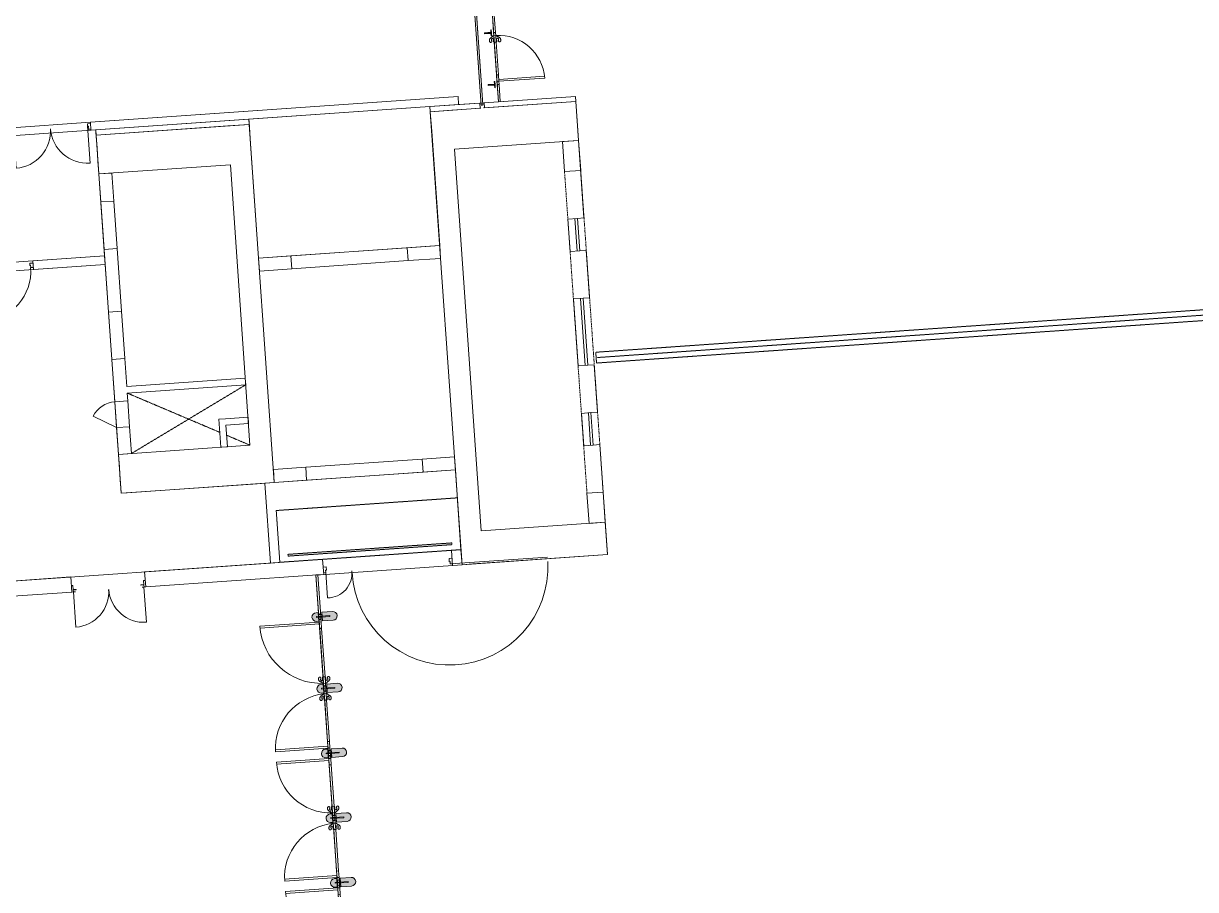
# Model space of a CAD drawing. Header units: millimetres. Extents: x 306 to 836129804, y -168137 to 818603917.
# Drawn here: x 833823427 to 833850543, y 817976548 to 817996572 of the extents above; entities that cross this region are included whole.
import ezdxf

# ---------------------------------------------------------------- set-up
doc = ezdxf.new("R2010")
doc.units = ezdxf.units.MM
doc.header["$LTSCALE"] = 3
for name, pattern in [('Dash', [6, 3, -3]), ('Long Dash', [13.5, 9, -4.5]), ('Overhead', [1.8, 1.2, -0.6])]:
    doc.linetypes.add(name, pattern=pattern)
for name, color, linetype, lineweight in [('A-200-M_WALL_EXT', 251, 'Continuous', 13), ('A-200-M_WALL_INT', 251, 'Continuous', 13), ('A-214-M_CURT_WALL', 251, 'Continuous', 13), ('A-215-M_CURT_PANEL', 251, 'Continuous', 13), ('A-325-M_DOOR', 251, 'Continuous', 13), ('A-325-M_DOOR__FRAME', 251, 'Continuous', 13), ('A-325-MH_DOOR', 251, 'Long Dash', 13), ('A-335-M_OPENING', 251, 'Continuous', 13), ('A-770-ME_FFE_SA', 251, 'Continuous', 13), ('A-770-MH_FFE_SA', 251, 'Overhead', 13), ('A-810-M_ROOMS', 251, 'Continuous', 13), ('Z-060-M_DETAIL', 253, 'Continuous', 5), ('Z-060-M_LINE_MEDIUM', 253, 'Continuous', 9)]:
    doc.layers.add(name, color=color, linetype=linetype, lineweight=lineweight)
doc.layers.add('UAJ-00XREF', color=7, linetype='Continuous')
doc.layers.get('A-770-ME_FFE_SA').off()

# ---------------------------------------------------------------- blocks, each defined once
blk = doc.blocks.new('System Panel - ARC_Glazed-33436305-0300')
at = {"layer": 'A-215-M_CURT_PANEL', "lineweight": 9}
for p, q in [((-200, 44), (200, 44)), ((-200, 0), (-200, 44)), ((200, 0), (200, 44)), ((200, 0), (-200, 0))]:
    blk.add_line(p, q, dxfattribs=at)
blk = doc.blocks.new('ARC_DOOR_TIMBER_T20-GP-I - 1575x2100mm-38979563-0300')
at = {"layer": 'A-325-M_DOOR', "lineweight": 9}
for p, q in [((-862, 62), (-932, 62)), ((-882, -68), (-882, 9)), ((-882, 9), (-862, 9)), ((-862, 9), (-862, 62)), ((931, 62), (861, 62)), ((861, 62), (861, 9)), ((861, 9), (881, 9)), ((881, 9), (881, -68)), ((-932, -68), (-882, -68)), ((881, -68), (931, -68))]:
    blk.add_line(p, q, dxfattribs=at)
at = {"layer": 'A-325-M_DOOR'}
for p, q in [((-859, 9), (-859, -848)), ((858, -848), (858, 9))]:
    blk.add_line(p, q, dxfattribs=at)
for centre, start, end in [((-859, 9), 270, 360), ((858, 9), 180, 270)]:
    blk.add_arc(centre, 857, start, end, dxfattribs=at)
blk = doc.blocks.new('DCW_06a - L_GF _EXIBITION SINGLE DOOR-32887011-0300')
at = {"layer": 'A-325-M_DOOR'}
for p, q in [((485, 1105), (485, 45)), ((530, 1106), (530, 45)), ((-530, 45), (-381, 45)), ((-381, 0), (-530, 0)), ((380, 45), (-380, 45)), ((-380, 45), (-380, 0)), ((-380, 0), (380, 0)), ((380, 0), (380, 45)), ((485, 45), (530, 45))]:
    blk.add_line(p, q, dxfattribs=at)
at = {"layer": 'A-325-M_DOOR', "lineweight": 9}
for p, q in [((-600, 45), (-530, 45)), ((-530, 0), (-600, 0)), ((-530, 0), (-530, 45)), ((-530, 45), (-530, 0)), ((380, 45), (530, 45)), ((530, 0), (380, 0)), ((530, 45), (530, 0)), ((530, 45), (600, 45)), ((530, 0), (530, 45)), ((600, 0), (530, 0))]:
    blk.add_line(p, q, dxfattribs=at)
at = {"layer": 'A-325-M_DOOR', "flags": 128}
for points in [[(-392, 146), (-399, 151), (-407, 153), (-415, 154), (-423, 154), (-432, 154), (-440, 152), (-448, 150), (-455, 147), (-462, 143), (-469, 138), (-475, 132), (-480, 126), (-485, 119), (-489, 112), (-493, 105), (-497, 98), (-502, 91), (-507, 85), (-513, 79), (-520, 74), (-526, 69), (-530, 61), (-530, 53), (-530, 45)], [(-530, 0), (-530, -8), (-530, -16), (-526, -24), (-520, -29), (-513, -34), (-507, -40), (-502, -46), (-497, -53), (-493, -60), (-489, -67), (-485, -74), (-480, -81), (-475, -87), (-469, -93), (-462, -98), (-455, -102), (-448, -105), (-440, -107), (-432, -109), (-423, -109), (-415, -109), (-407, -108), (-399, -106), (-392, -102)], [(-442, 59), (-445, 59), (-448, 60), (-451, 61), (-454, 63), (-456, 64), (-459, 67), (-461, 69), (-462, 72), (-464, 75), (-465, 77), (-465, 80), (-465, 83), (-465, 86), (-465, 89), (-464, 92), (-462, 95), (-461, 97), (-458, 100), (-456, 102), (-453, 104), (-451, 105), (-448, 106), (-445, 107), (-442, 107)], [(-442, 107), (-434, 106), (-427, 104), (-419, 101)], [(-381, 45), (-381, 48), (-381, 51), (-383, 53), (-385, 55), (-387, 57), (-390, 58), (-393, 58), (-396, 58), (-399, 59), (-402, 59), (-405, 59), (-408, 59), (-410, 59), (-413, 59), (-416, 59), (-419, 59), (-422, 59), (-425, 59), (-428, 59), (-431, 59), (-434, 59), (-437, 59), (-439, 59), (-442, 59)], [(-442, -14), (-439, -14), (-437, -14), (-434, -14), (-431, -14), (-428, -14), (-425, -14), (-422, -14), (-419, -14), (-416, -14), (-413, -14), (-410, -14), (-408, -14), (-405, -14), (-402, -14), (-399, -14), (-396, -13), (-393, -13), (-390, -13), (-387, -12), (-385, -10), (-383, -8), (-381, -6), (-381, -3), (-381, 0)], [(-419, 101), (-416, 100), (-413, 99), (-410, 98), (-406, 98), (-403, 98), (-399, 99), (-396, 100), (-393, 102), (-390, 104), (-388, 106), (-386, 109), (-384, 111), (-383, 114), (-382, 117), (-381, 120), (-381, 124), (-381, 127), (-381, 130), (-382, 134), (-383, 137), (-385, 140), (-387, 142), (-390, 145), (-392, 146)], [(-442, -62), (-445, -62), (-448, -61), (-451, -60), (-453, -59), (-456, -57), (-458, -55), (-461, -52), (-462, -50), (-464, -47), (-465, -44), (-465, -41), (-465, -38), (-465, -35), (-465, -33), (-464, -30), (-462, -27), (-461, -24), (-459, -22), (-456, -19), (-454, -18), (-451, -16), (-448, -15), (-445, -15), (-442, -14)], [(-419, -56), (-427, -59), (-434, -62), (-442, -62)], [(-392, -102), (-390, -100), (-387, -97), (-385, -95), (-383, -92), (-382, -89), (-381, -85), (-381, -82), (-381, -79), (-381, -75), (-382, -72), (-383, -69), (-384, -66), (-386, -64), (-388, -61), (-390, -59), (-393, -57), (-396, -55), (-399, -54), (-403, -54), (-406, -53), (-410, -53), (-413, -54), (-416, -55), (-419, -56)]]:
    blk.add_lwpolyline(points, dxfattribs=at)
at = {"layer": 'A-325-M_DOOR'}
blk.add_arc((530, 45), 1061, 90, 180, dxfattribs=at)
blk = doc.blocks.new('Circular Mullion - B1_STEEL-33436306-0300')
at = {"layer": 'A-214-M_CURT_WALL', "lineweight": 9}
blk.add_hatch(color=256, dxfattribs=at).paths.add_polyline_path([(70, 50), (-70, 50), (-70, 62), (-12.5, 62), (-12.5, 210), (12.5, 210), (12.5, 62), (70, 62)], flags=0)
for p, q in [((-12.5, 62), (-70, 62)), ((-70, 50), (-70, 62)), ((-70, 50), (0, 50)), ((12.5, 210), (-12.5, 210)), ((-12.5, 210), (-12.5, 62)), ((0, 50), (70, 50)), ((12.5, 62), (12.5, 210)), ((70, 62), (12.5, 62)), ((70, 50), (70, 62))]:
    blk.add_line(p, q, dxfattribs=at)
blk = doc.blocks.new('ARC_FS_FIRE SHUTTER LATERAL SINGLE  - ARC_FS_FIRE SHUTTER LATERAL SINGLE -37666102-0300')
at = {"layer": 'A-770-MH_FFE_SA'}
for p, q in [((-4125, 275), (-4165, 275)), ((-3170, 20), (-3870, 20)), ((-3170, 20), (-3170, -20)), ((50, 20), (-3170, 20)), ((50, 20), (50, -20)), ((-3170, -20), (-3870, -20)), ((-3170, -20), (50, -20))]:
    blk.add_line(p, q, dxfattribs=at)
for radius in [295, 255]:
    blk.add_arc((-3870, 275), radius, 180, 270, dxfattribs=at)
blk = doc.blocks.new('ARC_SC_SMOKE CURTAIN VERTICA_SIDE BY SIDE - ARC_SC_SMOKE CURTAIN VERTICA_SIDE BY SIDE-34515303-0300')
at = {"layer": 'A-770-MH_FFE_SA'}
for p, q in [((5126, 0), (26381, 0)), ((5236, 125), (26401, 125)), ((26401, 125), (26401, -125)), ((26401, -125), (5015, -125))]:
    blk.add_line(p, q, dxfattribs=at)
blk = doc.blocks.new('ARC_DOOR_METAL_M20-FH-O - 1500x2500mm-38835510-0300')
at = {"layer": 'A-325-M_DOOR'}
for p, q in [((-817, -175), (-773, -175)), ((-817, -175), (-817, -990.5)), ((817, -175), (773, -175)), ((817, -175), (817, -990.5))]:
    blk.add_line(p, q, dxfattribs=at)
for centre, start, end in [((-817, -175), 270, 0), ((817, -175), 180, 270)]:
    blk.add_arc(centre, 815.5, start, end, dxfattribs=at)
at = {"layer": 'A-325-M_DOOR__FRAME'}
for p, q in [((-857, -23), (-820, -23)), ((-820, -175), (-857, -175)), ((-820, -23), (-820, -121)), ((-820, -121), (-750, -121)), ((-820, -128), (-820, -175)), ((-750, -128), (-820, -128)), ((-750, -121), (-750, -128)), ((750, -121), (820, -121)), ((750, -128), (750, -121)), ((820, -128), (750, -128)), ((820, -23), (857, -23)), ((820, -121), (820, -23)), ((820, -175), (820, -128)), ((857, -175), (820, -175))]:
    blk.add_line(p, q, dxfattribs=at)
blk = doc.blocks.new('ARC_DOOR_TIMBER_T11-PT-I - 1100x2100mm-38966309-0300')
at = {"layer": 'A-325-M_DOOR'}
blk.add_line((581, 50), (581, 1212), dxfattribs=at)
at = {"layer": 'A-325-M_DOOR', "lineweight": 9}
for p, q in [((-644, 50), (-584, 50)), ((-584, 50), (-584, -3)), ((584, 50), (644, 50)), ((584, -3), (584, 50)), ((-569, -50), (-644, -50)), ((-584, -3), (-569, -3)), ((-569, -3), (-569, -50)), ((569, -50), (569, -3)), ((569, -3), (584, -3)), ((644, -50), (569, -50))]:
    blk.add_line(p, q, dxfattribs=at)
at = {"layer": 'A-325-M_DOOR'}
blk.add_arc((581, 50), 1162, 90, 180, dxfattribs=at)
blk = doc.blocks.new('System Panel - ARC_Glazed-39743090-0300')
at = {"layer": 'A-215-M_CURT_PANEL', "lineweight": 9}
for p, q in [((-485.375, 44), (475.375, 44)), ((-485.375, 0), (-485.375, 44)), ((475.375, 0), (475.375, 44)), ((475.375, 0), (-485.375, 0))]:
    blk.add_line(p, q, dxfattribs=at)
blk = doc.blocks.new('DCW_01b - L_GF _EMERGENCY EXIT_SINGLE DOOR_CERAMIC MULLION-41220686-0300')
at = {"layer": 'A-325-M_DOOR'}
for p, q in [((666, 1377), (666, 0)), ((711, 1377), (711, 0)), ((561, 0), (-561, 0)), ((-561, 0), (-561, -45)), ((561, -45), (561, 0)), ((711, 0), (666, 0)), ((-711, 0), (-561, 0)), ((-561, -45), (-711, -45)), ((-561, -45), (561, -45))]:
    blk.add_line(p, q, dxfattribs=at)
at = {"layer": 'A-325-M_DOOR', "lineweight": 9}
for p, q in [((-711, 0), (-821, 0)), ((-711, -45), (-711, 0)), ((711, 0), (561, 0)), ((711, -45), (711, 0)), ((821, 0), (711, 0)), ((711, 0), (711, -45)), ((-821, -45), (-711, -45)), ((-711, 0), (-711, -45)), ((561, -45), (711, -45)), ((711, -45), (821, -45))]:
    blk.add_line(p, q, dxfattribs=at)
at = {"layer": 'A-325-M_DOOR', "flags": 128}
for points in [[(-572, 102), (-580, 106), (-588, 108), (-596, 109), (-604, 109), (-612, 109), (-620, 107), (-628, 105), (-636, 102), (-643, 98), (-649, 93), (-655, 87), (-661, 81), (-665, 74), (-669, 67), (-674, 60), (-678, 53), (-683, 46), (-688, 40), (-694, 34), (-700, 29), (-707, 24), (-710, 16), (-711, 8), (-711, 0)], [(-623, 14), (-626, 15), (-628, 15), (-631, 16), (-634, 18), (-637, 19), (-639, 22), (-641, 24), (-643, 27), (-644, 30), (-645, 33), (-646, 35), (-646, 38), (-646, 41), (-645, 44), (-644, 47), (-643, 50), (-641, 52), (-639, 55), (-637, 57), (-634, 59), (-631, 60), (-628, 61), (-625, 62), (-622, 62)], [(-561, 0), (-561, 3), (-562, 6), (-563, 8), (-565, 10), (-568, 12), (-571, 13), (-574, 13), (-576, 13), (-579, 14), (-582, 14), (-585, 14), (-588, 14), (-591, 14), (-594, 14), (-597, 14), (-600, 14), (-602, 14), (-605, 14), (-608, 14), (-611, 14), (-614, 14), (-617, 14), (-620, 14), (-623, 14)], [(-622, 62), (-615, 62), (-607, 59), (-599, 56)], [(-599, 56), (-596, 55), (-593, 54), (-590, 53), (-587, 53), (-583, 54), (-580, 54), (-577, 55), (-574, 57), (-571, 59), (-568, 61), (-566, 64), (-565, 66), (-563, 69), (-562, 72), (-561, 75), (-561, 79), (-561, 82), (-562, 85), (-563, 89), (-564, 92), (-566, 95), (-568, 97), (-570, 100), (-572, 102)], [(-711, -45), (-711, -53), (-710, -61), (-707, -69), (-700, -74), (-694, -79), (-688, -85), (-683, -91), (-678, -98), (-674, -105), (-669, -112), (-665, -119), (-661, -126), (-655, -132), (-649, -138), (-643, -143), (-636, -147), (-628, -150), (-620, -152), (-612, -154), (-604, -154), (-596, -154), (-588, -153), (-580, -151), (-572, -146)], [(-622, -107), (-625, -107), (-628, -106), (-631, -105), (-634, -104), (-637, -102), (-639, -100), (-641, -97), (-643, -95), (-644, -92), (-645, -89), (-646, -86), (-646, -83), (-646, -80), (-645, -77), (-644, -75), (-643, -72), (-641, -69), (-639, -67), (-637, -64), (-634, -63), (-631, -61), (-628, -60), (-626, -59), (-623, -59)], [(-623, -59), (-620, -59), (-617, -59), (-614, -59), (-611, -59), (-608, -59), (-605, -59), (-602, -59), (-600, -59), (-597, -59), (-594, -59), (-591, -59), (-588, -59), (-585, -59), (-582, -59), (-579, -59), (-576, -58), (-574, -58), (-571, -58), (-568, -57), (-565, -55), (-563, -53), (-562, -51), (-561, -48), (-561, -45)], [(-599, -101), (-607, -104), (-615, -106), (-622, -107)], [(-572, -146), (-570, -145), (-568, -142), (-566, -140), (-564, -137), (-563, -134), (-562, -130), (-561, -127), (-561, -124), (-561, -120), (-562, -117), (-563, -114), (-565, -111), (-566, -109), (-568, -106), (-571, -104), (-574, -102), (-577, -100), (-580, -99), (-583, -98), (-587, -98), (-590, -98), (-593, -99), (-596, -100), (-599, -101)]]:
    blk.add_lwpolyline(points, dxfattribs=at)
at = {"layer": 'A-325-M_DOOR'}
blk.add_arc((711, -45), 1422, 89.9824, 178.1888, dxfattribs=at)
blk = doc.blocks.new('DCW_01a - L_GF _LOBBY SINGLE DOOR_CERAMIC MULLION-40864556-0300')
at = {"layer": 'A-325-M_DOOR', "lineweight": 9}
for p, q in [((-740, 45), (-630, 45)), ((-630, 0), (-740, 0)), ((-630, 0), (-630, 45)), ((-630, 45), (-630, 0)), ((480, 45), (630, 45)), ((630, 0), (480, 0)), ((630, 45), (630, 0)), ((630, 45), (740, 45)), ((630, 0), (630, 45)), ((740, 0), (630, 0))]:
    blk.add_line(p, q, dxfattribs=at)
at = {"layer": 'A-325-M_DOOR'}
for p, q in [((-630, 45), (-480, 45)), ((-480, 0), (-630, 0)), ((480, 45), (-480, 45)), ((-480, 45), (-480, 0)), ((480, 45), (-480, 45)), ((-480, 45), (-480, 0)), ((-480, 0), (480, 0)), ((-480, 0), (480, 0)), ((480, 0), (480, 45)), ((480, 0), (480, 45)), ((630, 0), (585, 0)), ((585, -1215), (585, 0)), ((630, -1215), (630, 0))]:
    blk.add_line(p, q, dxfattribs=at)
at = {"layer": 'A-325-M_DOOR', "flags": 128}
for points in [[(-492, 146), (-499, 151), (-507, 153), (-515, 154), (-523, 154), (-531, 154), (-539, 152), (-547, 150), (-555, 147), (-562, 143), (-568, 138), (-574, 132), (-580, 126), (-584, 119), (-589, 112), (-593, 105), (-597, 98), (-602, 91), (-607, 85), (-613, 79), (-619, 74), (-626, 69), (-629, 61), (-630, 53), (-630, 45)], [(-630, 0), (-630, -8), (-629, -16), (-626, -24), (-619, -29), (-613, -34), (-607, -40), (-602, -46), (-597, -53), (-593, -60), (-589, -67), (-584, -74), (-580, -81), (-574, -87), (-568, -93), (-562, -98), (-555, -102), (-547, -105), (-539, -107), (-531, -109), (-523, -109), (-515, -109), (-507, -108), (-499, -106), (-492, -102)], [(-542, 59), (-545, 59), (-548, 60), (-550, 61), (-553, 63), (-556, 64), (-558, 67), (-560, 69), (-562, 72), (-563, 75), (-564, 77), (-565, 80), (-565, 83), (-565, 86), (-564, 89), (-563, 92), (-562, 95), (-560, 97), (-558, 100), (-556, 102), (-553, 104), (-550, 105), (-547, 106), (-544, 107), (-542, 107)], [(-542, 107), (-534, 106), (-526, 104), (-518, 101)], [(-480, 45), (-480, 48), (-481, 51), (-482, 53), (-484, 55), (-487, 57), (-490, 58), (-493, 58), (-495, 58), (-498, 59), (-501, 59), (-504, 59), (-507, 59), (-510, 59), (-513, 59), (-516, 59), (-519, 59), (-522, 59), (-524, 59), (-527, 59), (-530, 59), (-533, 59), (-536, 59), (-539, 59), (-542, 59)], [(-542, -14), (-539, -14), (-536, -14), (-533, -14), (-530, -14), (-527, -14), (-524, -14), (-522, -14), (-519, -14), (-516, -14), (-513, -14), (-510, -14), (-507, -14), (-504, -14), (-501, -14), (-498, -14), (-495, -13), (-493, -13), (-490, -13), (-487, -12), (-484, -10), (-482, -8), (-481, -6), (-480, -3), (-480, 0)], [(-518, 101), (-516, 100), (-512, 99), (-509, 98), (-506, 98), (-502, 98), (-499, 99), (-496, 100), (-493, 102), (-490, 104), (-487, 106), (-485, 109), (-484, 111), (-482, 114), (-481, 117), (-480, 120), (-480, 124), (-480, 127), (-481, 130), (-482, 134), (-483, 137), (-485, 140), (-487, 142), (-489, 145), (-492, 146)], [(-542, -62), (-544, -62), (-547, -61), (-550, -60), (-553, -59), (-556, -57), (-558, -55), (-560, -52), (-562, -50), (-563, -47), (-564, -44), (-565, -41), (-565, -38), (-565, -35), (-564, -33), (-563, -30), (-562, -27), (-560, -24), (-558, -22), (-556, -19), (-553, -18), (-550, -16), (-548, -15), (-545, -15), (-542, -14)], [(-518, -56), (-526, -59), (-534, -62), (-542, -62)], [(-492, -102), (-489, -100), (-487, -97), (-485, -95), (-483, -92), (-482, -89), (-481, -85), (-480, -82), (-480, -79), (-480, -75), (-481, -72), (-482, -69), (-484, -66), (-485, -64), (-487, -61), (-490, -59), (-493, -57), (-496, -55), (-499, -54), (-502, -54), (-506, -53), (-509, -53), (-512, -54), (-516, -55), (-518, -56)]]:
    blk.add_lwpolyline(points, dxfattribs=at)
at = {"layer": 'A-325-M_DOOR'}
blk.add_arc((630, 45), 1260, 182.0438, 270.0198, dxfattribs=at)
blk = doc.blocks.new('DCW_01a - L_GF _LOBBY SINGLE DOOR_CERAMIC MULLION-40864555-0300')
at = {"layer": 'A-325-M_DOOR'}
for p, q in [((585, 1215), (585, 0)), ((630, 1215), (630, 0)), ((-480, -45), (-480, 0)), ((-480, 0), (480, 0)), ((480, 0), (-480, 0)), ((-480, 0), (-480, -45)), ((480, 0), (480, -45)), ((480, -45), (480, 0)), ((630, 0), (585, 0)), ((-630, 0), (-480, 0)), ((-480, -45), (-630, -45)), ((480, -45), (-480, -45)), ((-480, -45), (480, -45))]:
    blk.add_line(p, q, dxfattribs=at)
at = {"layer": 'A-325-M_DOOR', "lineweight": 9}
for p, q in [((-630, 0), (-740, 0)), ((-630, -45), (-630, 0)), ((630, 0), (480, 0)), ((630, -45), (630, 0)), ((740, 0), (630, 0)), ((630, 0), (630, -45)), ((-740, -45), (-630, -45)), ((-630, 0), (-630, -45)), ((480, -45), (630, -45)), ((630, -45), (740, -45))]:
    blk.add_line(p, q, dxfattribs=at)
at = {"layer": 'A-325-M_DOOR', "flags": 128}
for points in [[(-492, 102), (-499, 106), (-507, 108), (-515, 109), (-523, 109), (-531, 109), (-539, 107), (-547, 105), (-555, 102), (-562, 98), (-568, 93), (-574, 87), (-580, 81), (-584, 74), (-589, 67), (-593, 60), (-597, 53), (-602, 46), (-607, 40), (-613, 34), (-619, 29), (-626, 24), (-629, 16), (-630, 8), (-630, 0)], [(-542, 14), (-545, 15), (-548, 15), (-550, 16), (-553, 18), (-556, 19), (-558, 22), (-560, 24), (-562, 27), (-563, 30), (-564, 33), (-565, 35), (-565, 38), (-565, 41), (-564, 44), (-563, 47), (-562, 50), (-560, 52), (-558, 55), (-556, 57), (-553, 59), (-550, 60), (-547, 61), (-544, 62), (-542, 62)], [(-542, 62), (-534, 62), (-526, 59), (-518, 56)], [(-480, 0), (-480, 3), (-481, 6), (-482, 8), (-484, 10), (-487, 12), (-490, 13), (-493, 13), (-495, 13), (-498, 14), (-501, 14), (-504, 14), (-507, 14), (-510, 14), (-513, 14), (-516, 14), (-519, 14), (-522, 14), (-524, 14), (-527, 14), (-530, 14), (-533, 14), (-536, 14), (-539, 14), (-542, 14)], [(-518, 56), (-516, 55), (-512, 54), (-509, 53), (-506, 53), (-502, 54), (-499, 54), (-496, 55), (-493, 57), (-490, 59), (-487, 61), (-485, 64), (-484, 66), (-482, 69), (-481, 72), (-480, 75), (-480, 79), (-480, 82), (-481, 85), (-482, 89), (-483, 92), (-485, 95), (-487, 97), (-489, 100), (-492, 102)], [(-630, -45), (-630, -53), (-629, -61), (-626, -69), (-619, -74), (-613, -79), (-607, -85), (-602, -91), (-597, -98), (-593, -105), (-589, -112), (-584, -119), (-580, -126), (-574, -132), (-568, -138), (-562, -143), (-555, -147), (-547, -150), (-539, -152), (-531, -154), (-523, -154), (-515, -154), (-507, -153), (-499, -151), (-492, -146)], [(-542, -107), (-544, -107), (-547, -106), (-550, -105), (-553, -104), (-556, -102), (-558, -100), (-560, -97), (-562, -95), (-563, -92), (-564, -89), (-565, -86), (-565, -83), (-565, -80), (-564, -77), (-563, -75), (-562, -72), (-560, -69), (-558, -67), (-556, -64), (-553, -63), (-550, -61), (-548, -60), (-545, -59), (-542, -59)], [(-542, -59), (-539, -59), (-536, -59), (-533, -59), (-530, -59), (-527, -59), (-524, -59), (-522, -59), (-519, -59), (-516, -59), (-513, -59), (-510, -59), (-507, -59), (-504, -59), (-501, -59), (-498, -59), (-495, -58), (-493, -58), (-490, -58), (-487, -57), (-484, -55), (-482, -53), (-481, -51), (-480, -48), (-480, -45)], [(-518, -101), (-526, -104), (-534, -106), (-542, -107)], [(-492, -146), (-489, -145), (-487, -142), (-485, -140), (-483, -137), (-482, -134), (-481, -130), (-480, -127), (-480, -124), (-480, -120), (-481, -117), (-482, -114), (-484, -111), (-485, -109), (-487, -106), (-490, -104), (-493, -102), (-496, -100), (-499, -99), (-502, -98), (-506, -98), (-509, -98), (-512, -99), (-516, -100), (-518, -101)]]:
    blk.add_lwpolyline(points, dxfattribs=at)
at = {"layer": 'A-325-M_DOOR'}
blk.add_arc((630, -45), 1260, 89.9802, 177.9562, dxfattribs=at)
blk = doc.blocks.new('Circular Mullion - ARC_CW_CERAMIC MULLION-30650210-0300')
at = {"layer": 'Z-060-M_LINE_MEDIUM', "lineweight": 18}
h = blk.add_hatch(color=256, dxfattribs=at)
h.paths.add_polyline_path([(0, 160), (28, 156), (50, 147), (76, 124), (87, 110), (97, 86), (100, 46), (100, 10), (-100, 10), (-100, 60), (-93, 94), (-87, 110), (-71, 131), (-50, 147), (-17, 158), (-10, 159)], flags=0)
h.paths.add_polyline_path([(-17, -73), (100, -73), (100, -323), (93, -358), (87, -373), (71, -394), (45, -412), (21, -421), (0, -423), (-26, -420), (-50, -410), (-76, -388), (-87, -373), (-97, -349), (-100, -323), (-100, -73), (-46, -73)], flags=0)
at = {"layer": 'Z-060-M_DETAIL', "lineweight": 18}
for p, q in [((-100, 60), (-100, 10)), ((-100, 10), (100, 10)), ((100, 10), (100, 60)), ((100, -73), (-100, -73)), ((-100, -73), (-100, -323)), ((100, -323), (100, -73))]:
    blk.add_line(p, q, dxfattribs=at)
for centre, start, end in [((0, 60), 0, 180), ((0, -323), 180, 360)]:
    blk.add_arc(centre, 100, start, end, dxfattribs=at)
at = {"layer": 'Z-060-M_LINE_MEDIUM'}
for p, q in [((-63, 0), (-100, 0)), ((-63, -44), (-63, 0)), ((-52, 10), (-52, -73)), ((-10, 53), (-10, -252)), ((10, 53), (-10, 53)), ((10, -252), (10, 53)), ((52, 10), (52, -73)), ((63, 0), (100, 0)), ((63, -44), (63, 0)), ((-63, -44), (-100, -44)), ((-10, -252), (10, -252)), ((63, -44), (100, -44))]:
    blk.add_line(p, q, dxfattribs=at)
blk = doc.blocks.new('Circular Mullion - CERAMIC_MULLIONS-V147-0300')
at = {"layer": 'Z-060-M_DETAIL'}
h = blk.add_hatch(dxfattribs=at)
h.set_pattern_fill('FP_101', color=256, style=0, pattern_type=2)
h.set_pattern_definition([(220, (61535.4, 30663.4), (-1413.188, 378.663), [152.4, -1676.4]), (275, (61535.4, 30663.4), (1456.275, 543.072), [121.92, -1341.12]), (169.549, (61546, 30541.9), (-889.342, 1597.993), [129.52, -1424.72]), (223.816, (61129, 30663.4), (-2152.884, 425.657), [228.6, -2514.6]), (173.364, (61157, 30482.7), (-1490.54, 2302.92), [194.28, -2137.08]), (278.816, (61129, 30663.4), (2461.7, -1210.45), [182.88, -2011.68]), (249, (61230.6, 30460.2), (-1419.581, -353.941), [152.4, -1676.4]), (304, (61230.6, 30460.2), (1010.4, 1180.998), [121.92, -1341.12]), (198.549, (61298.8, 30359.1), (-1552.558, 966.475), [129.52, -1424.72]), (232.5, (61535.4, 30663.4), (151.208, -659.7864), [67.056, -1257.808, 67.056, -2640.584]), (232.5, (61535.4, 30663.4), (151.208, -659.7864), [-1391.92, -1294.384, 67.056, -1279.144]), (262.5, (61535.4, 30663.4), (635.782, -723.772), [67.056, -709.168, 67.056, -1740.408]), (262.5, (61535.4, 30663.4), (635.782, -723.772), [-843.28, -1227.328, 67.056, -446.024]), (302.5, (61535.4, 31116.5), (963.728, -499.963), [67.056, -440.944, 67.056, -3621.024]), (302.5, (61535.4, 31116.5), (963.728, -499.963), [-575.056, -1517.904, 67.056, -2036.064]), (312.5, (61535.4, 31319.7), (1198.254, 99.357), [67.056, -593.344, 67.056, -985.52, -1493.52]), (312.5, (61535.4, 31319.7), (1198.254, 99.357), [-1712.976, 67.056, -1426.464])])
h.paths.add_polyline_path([(10, -73), (-10, -73), (-10, 10), (10, 10), (10, -45)], flags=0)
at = {"layer": 'A-214-M_CURT_WALL', "lineweight": 9}
for p, q in [((-10, 10), (-10, -73)), ((10, 10), (10, -73))]:
    blk.add_line(p, q, dxfattribs=at)
blk = doc.blocks.new('Circular Mullion - CERAMIC_MULLIONS-V148-0300')
at = {"layer": 'A-214-M_CURT_WALL', "lineweight": 9}
for p, q in [((-10, 10), (-10, -73)), ((10, 10), (10, -73))]:
    blk.add_line(p, q, dxfattribs=at)
blk = doc.blocks.new('Circular Mullion - CERAMIC_MULLIONS-V149-0300')
at = {"layer": 'A-214-M_CURT_WALL', "lineweight": 9}
for p, q in [((-10, 10), (-10, -73)), ((10, 10), (10, -73))]:
    blk.add_line(p, q, dxfattribs=at)
blk = doc.blocks.new('Circular Mullion - CERAMIC_MULLIONS-V150-0300')
at = {"layer": 'A-214-M_CURT_WALL', "lineweight": 9}
for p, q in [((-10, 10), (-10, -73)), ((10, 10), (10, -73))]:
    blk.add_line(p, q, dxfattribs=at)
blk = doc.blocks.new('Circular Mullion - CERAMIC_MULLIONS-V151-0300')
at = {"layer": 'Z-060-M_DETAIL'}
h = blk.add_hatch(dxfattribs=at)
h.set_pattern_fill('FP_102', color=256, style=0, pattern_type=2)
h.set_pattern_definition([(220, (55373.5, 30663.4), (-1413.188, 378.663), [152.4, -1676.4]), (275, (55373.5, 30663.4), (1456.275, 543.072), [121.92, -1341.12]), (169.549, (55384.2, 30541.9), (-889.342, 1597.993), [129.52, -1424.72]), (223.816, (54967.1, 30663.4), (-2152.884, 425.66), [228.6, -2514.6]), (173.364, (54995.2, 30482.7), (-1490.54, 2302.92), [194.28, -2137.08]), (278.816, (54967.1, 30663.4), (2461.7, -1210.45), [182.88, -2011.68]), (249, (55068.7, 30460.2), (-1419.581, -353.941), [152.4, -1676.4]), (304, (55068.7, 30460.2), (1010.4, 1180.998), [121.92, -1341.12]), (198.549, (55136.9, 30359.1), (-1552.558, 966.475), [129.52, -1424.72]), (232.5, (55373.53, 30663.4), (151.208, -659.7864), [67.056, -1257.808, 67.056, -2640.584]), (232.5, (55373.53, 30663.4), (151.208, -659.7864), [-1391.92, -1294.384, 67.056, -1279.144]), (262.5, (55373.5, 30663.4), (635.782, -723.772), [67.056, -709.168, 67.056, -1740.408]), (262.5, (55373.5, 30663.4), (635.782, -723.772), [-843.28, -1227.328, 67.056, -446.024]), (302.5, (55373.53, 31116.5), (963.728, -499.963), [67.056, -440.944, 67.056, -3621.024]), (302.5, (55373.53, 31116.5), (963.728, -499.963), [-575.056, -1517.904, 67.056, -2036.064]), (312.5, (55373.5, 31319.7), (1198.254, 99.357), [67.056, -593.344, 67.056, -985.52, -1493.52]), (312.5, (55373.5, 31319.7), (1198.254, 99.357), [-1712.976, 67.056, -1426.464])])
h.paths.add_polyline_path([(10, -42), (10, -73), (-10, -73), (-10, 10), (10, 10), (10, -3)], flags=0)
at = {"layer": 'A-214-M_CURT_WALL', "lineweight": 9}
for p, q in [((-10, 10), (-10, -73)), ((10, 10), (10, -73))]:
    blk.add_line(p, q, dxfattribs=at)
blk = doc.blocks.new('ARC_DOOR_SPECIAL_S3-MT-O - 2700x4500mm-38907291-0300')
at = {"layer": 'A-325-M_DOOR'}
for p, q in [((1441, 721), (1441, 135)), ((-1441, 135), (-3696, 135))]:
    blk.add_line(p, q, dxfattribs=at)
at = {"layer": 'A-325-M_DOOR', "lineweight": 9}
for p, q in [((-1444, 135), (-1494, 135)), ((-1494, 5), (-1424, 5)), ((-1444, 82), (-1444, 135)), ((-1424, 82), (-1444, 82)), ((-1424, 5), (-1424, 82)), ((1444, 82), (1424, 82)), ((1424, 82), (1424, 5)), ((1424, 5), (1494, 5)), ((1494, 135), (1444, 135)), ((1444, 135), (1444, 82))]:
    blk.add_line(p, q, dxfattribs=at)
at = {"layer": 'A-325-M_DOOR'}
for centre, radius, start, end in [((-1429, 206), 2267, 359.2164, 179.1662), ((1408, 155), 567, 86.6634, 181.9813)]:
    blk.add_arc(centre, radius, start, end, dxfattribs=at)
blk = doc.blocks.new('ARC_FS_FIRE SHUTTER VERTICAL RECESSED - ARC_FS_FIRE SHUTTER VERTICAL RECESSED-40704125-0300')
at = {"layer": 'A-770-MH_FFE_SA'}
for p, q in [((-2100, 1050), (2100, 1050)), ((-2100, -150), (-2100, 1050)), ((2100, 1050), (2100, -150)), ((-1900, -20), (-1900, 20)), ((-1900, 20), (1900, 20)), ((1900, 20), (1900, -20)), ((2100, -150), (-2100, -150)), ((1900, -20), (-1900, -20))]:
    blk.add_line(p, q, dxfattribs=at)
blk = doc.blocks.new('3A35X-MAGP-P-MP-00')
at = {"layer": 'A-200-M_WALL_EXT', "lineweight": 13}
for p, q in [((834413092, 817994567), (834413764, 817994613)), ((834413823, 817994618), (834415960, 817994767)), ((834416023, 817993869), (834415960, 817994767)), ((834413092, 817994567), (834412593, 817994532)), ((834413273, 817984805), (834412593, 817994532)), ((834404862, 817993991), (834407905, 817994204)), ((834408404, 817994239), (834407905, 817994204)), ((834408404, 817994239), (834408982, 817985959)), ((834404925, 817993093), (834404862, 817993991)), ((834416023, 817993869), (834413155, 817993669)), ((834413155, 817993669), (834413772, 817984840)), ((834407968, 817993306), (834404925, 817993093)), ((834408421, 817986822), (834407968, 817993306)), ((834405378, 817986609), (834408421, 817986822)), ((834405378, 817986609), (834405441, 817985711)), ((834408484, 817985924), (834405441, 817985711)), ((834408982, 817985959), (834408484, 817985924)), ((834413772, 817984840), (834416640, 817985041)), ((834416640, 817985041), (834416692, 817984293)), ((834413273, 817984805), (834413326, 817984057)), ((834416692, 817984293), (834413326, 817984057))]:
    blk.add_line(p, q, dxfattribs=at)
at = {"layer": 'A-200-M_WALL_INT'}
for p, q in [((834413236, 817994882), (834404729, 817994288)), ((834413248, 817994698), (834413236, 817994882)), ((834413835, 817994739), (834415952, 817994887)), ((834415952, 817994887), (834415960, 817994767)), ((834413248, 817994698), (834404742, 817994103)), ((834412585, 817994651), (834413735, 817994732)), ((834412585, 817994651), (834412593, 817994532)), ((834413744, 817994612), (834412593, 817994532)), ((834413735, 817994732), (834413744, 817994612)), ((834413835, 817994739), (834413843, 817994619)), ((834415960, 817994767), (834413843, 817994619)), ((834404854, 817994116), (834408395, 817994363)), ((834408395, 817994363), (834408404, 817994239)), ((834404742, 817994103), (834404729, 817994288)), ((834404854, 817994116), (834404862, 817993991)), ((834408404, 817994239), (834404862, 817993991)), ((834416023, 817993869), (834415649, 817993843)), ((834415649, 817993843), (834415698, 817993147)), ((834416072, 817993173), (834416023, 817993869)), ((834405224, 817993114), (834404925, 817993093)), ((834404925, 817993093), (834404970, 817992445)), ((834405270, 817992466), (834405224, 817993114)), ((834416072, 817993173), (834415698, 817993147)), ((834405270, 817992466), (834404970, 817992445)), ((834415774, 817992049), (834415996, 817992065)), ((834415827, 817991301), (834415774, 817992049)), ((834415988, 817991313), (834415936, 817992061)), ((834415996, 817992065), (834416048, 817991317)), ((834405346, 817991369), (834405047, 817991348)), ((834405047, 817991348), (834405148, 817989901)), ((834405447, 817989922), (834405346, 817991369)), ((834412810, 817991439), (834412061, 817991387)), ((834412082, 817991088), (834412061, 817991387)), ((834412831, 817991140), (834412810, 817991439)), ((834405058, 817991198), (834403400, 817991082)), ((834403400, 817991082), (834403414, 817990883)), ((834405058, 817991198), (834405071, 817990999)), ((834408620, 817991146), (834409368, 817991199)), ((834408641, 817990847), (834408620, 817991146)), ((834409389, 817990899), (834409368, 817991199)), ((834412831, 817991140), (834412082, 817991088)), ((834415827, 817991301), (834416048, 817991317)), ((834405071, 817990999), (834403414, 817990883)), ((834408641, 817990847), (834409389, 817990899)), ((834415903, 817990204), (834416125, 817990219)), ((834416012, 817988656), (834415903, 817990204)), ((834416173, 817988667), (834416065, 817990215)), ((834416125, 817990219), (834416233, 817988671)), ((834405447, 817989922), (834405148, 817989901)), ((834405524, 817988825), (834405225, 817988804)), ((834405225, 817988804), (834405293, 817987826)), ((834405524, 817988825), (834405570, 817988176)), ((834416012, 817988656), (834416233, 817988671)), ((834405570, 817988176), (834408313, 817988368)), ((834408323, 817988219), (834408313, 817988368)), ((834408323, 817988219), (834405580, 817988027)), ((834405593, 817987847), (834405293, 817987826)), ((834405335, 817987228), (834405293, 817987826)), ((834405580, 817988027), (834405593, 817987847)), ((834405593, 817987847), (834405634, 817987249)), ((834416088, 817987558), (834416310, 817987574)), ((834416141, 817986810), (834416088, 817987558)), ((834416302, 817986822), (834416250, 817987570)), ((834416310, 817987574), (834416362, 817986826)), ((834407852, 817987434), (834407702, 817987423)), ((834407748, 817986775), (834407702, 817987423)), ((834407852, 817987434), (834408376, 817987470)), ((834408386, 817987321), (834407862, 817987284)), ((834407862, 817987284), (834407897, 817986785)), ((834408386, 817987321), (834408376, 817987470)), ((834405634, 817987249), (834405335, 817987228)), ((834405378, 817986609), (834405335, 817987228)), ((834405678, 817986630), (834405634, 817987249)), ((834407897, 817986785), (834407748, 817986775)), ((834416141, 817986810), (834416362, 817986826)), ((834405678, 817986630), (834405378, 817986609)), ((834413151, 817986551), (834412403, 817986499)), ((834412424, 817986200), (834412403, 817986499)), ((834413172, 817986252), (834413151, 817986551)), ((834408962, 817986258), (834409710, 817986311)), ((834408982, 817985959), (834408962, 817986258)), ((834409731, 817986011), (834409710, 817986311)), ((834413172, 817986252), (834412424, 817986200)), ((834408982, 817985959), (834409731, 817986011)), ((834416591, 817985739), (834416217, 817985713)), ((834416217, 817985713), (834416266, 817985015)), ((834416591, 817985739), (834416640, 817985041)), ((834416640, 817985041), (834416266, 817985015)), ((834413301, 817984405), (834413083, 817984390)), ((834413083, 817984390), (834413107, 817984041)), ((834413301, 817984405), (834413326, 817984056)), ((834409949, 817984172), (834405983, 817983895)), ((834409949, 817984172), (834409950, 817984171)), ((834409950, 817984171), (834410102, 817984182)), ((834410102, 817984182), (834410127, 817983833)), ((834413107, 817984041), (834413326, 817984056)), ((834402478, 817983650), (834404273, 817983775)), ((834404273, 817983775), (834404298, 817983426)), ((834405983, 817983895), (834406008, 817983546)), ((834409974, 817983823), (834406008, 817983546)), ((834409974, 817983822), (834410127, 817983833)), ((834409974, 817983823), (834409974, 817983822)), ((834402502, 817983301), (834404298, 817983426))]:
    blk.add_line(p, q, dxfattribs=at)
at = {"layer": 'A-325-M_DOOR'}
for p, q in [((834405047, 817991348), (834404970, 817992445)), ((834405346, 817991369), (834405270, 817992466)), ((834412061, 817991387), (834409368, 817991199)), ((834412082, 817991088), (834409389, 817990899)), ((834405225, 817988804), (834405148, 817989901)), ((834405524, 817988825), (834405447, 817989922)), ((834405335, 817987228), (834404796, 817987491)), ((834412403, 817986499), (834409710, 817986311)), ((834412424, 817986200), (834409731, 817986011))]:
    blk.add_line(p, q, dxfattribs=at)
blk.add_arc((834405335, 817987228), 600, 93.9989, 153.9989, dxfattribs=at)
at = {"layer": 'A-325-MH_DOOR'}
for p, q in [((834415698, 817993147), (834416217, 817985715)), ((834416072, 817993173), (834416591, 817985741))]:
    blk.add_line(p, q, dxfattribs=at)
at = {"layer": 'A-335-M_OPENING', "linetype": 'Dash'}
for p, q in [((834405678, 817986630), (834408323, 817988219)), ((834405580, 817988027), (834407724, 817987118)), ((834407879, 817987052), (834408421, 817986822))]:
    blk.add_line(p, q, dxfattribs=at)
at = {"layer": 'A-810-M_ROOMS', "flags": 128}
for points in [[(834402691, 817994145), (834404841, 817994295), (834408382, 817994543), (834412572, 817994836), (834413236, 817994882), (834413248, 817994698), (834413735, 817994732), (834413835, 817994739), (834414168, 817994762), (834414029, 817996758)], [(834414029, 817996758), (834414168, 817994762), (834415952, 817994887), (834415960, 817994767), (834416148, 817992076), (834415996, 817992065), (834416048, 817991317), (834416201, 817991327), (834416277, 817990230), (834416125, 817990219), (834416233, 817988671), (834416386, 817988682), (834416462, 817987585), (834416310, 817987574), (834416362, 817986826), (834416515, 817986836), (834416692, 817984293), (834413575, 817984075), (834413326, 817984056), (834409947, 817983820), (834410732, 817972595)]]:
    blk.add_lwpolyline(points, dxfattribs=at)
for points in [[(834412585, 817994651), (834408395, 817994358), (834408399, 817994301), (834408435, 817993790), (834408620, 817991146), (834412808, 817991439), (834412810, 817991439), (834412625, 817994083), (834412600, 817994439)], [(834404854, 817994111), (834402779, 817993966), (834402794, 817993746), (834402852, 817992918), (834401835, 817992847), (834401965, 817990982), (834405058, 817991198), (834404925, 817993093), (834404904, 817993390), (834404883, 817993695), (834404858, 817994054)], [(834405378, 817986609), (834405071, 817990999), (834401979, 817990782), (834402024, 817990145), (834402034, 817989993), (834402178, 817987941), (834402188, 817987788), (834402266, 817986677), (834402296, 817986243), (834402363, 817985296), (834402478, 817983650), (834408892, 817984098), (834408763, 817985944), (834405579, 817985721), (834405441, 817985711), (834405431, 817985849), (834405420, 817986008), (834405399, 817986313)], [(834410060, 817984179), (834413301, 817984405), (834413172, 817986252), (834408982, 817985959), (834408763, 817985944), (834408892, 817984098), (834409922, 817984170), (834409949, 817984172), (834409950, 817984171)]]:
    blk.add_lwpolyline(points, close=True, dxfattribs=at)
at = {"layer": 'A-214-M_CURT_WALL', "lineweight": 9, "extrusion": (0, 0, -1), "rotation": 266.0010914742286}
for p in [(-834414057, 817996359), (-834414140, 817995161)]:
    blk.add_blockref('Circular Mullion - B1_STEEL-33436306-0300', p, dxfattribs=at)
at = {"layer": 'A-214-M_CURT_WALL', "lineweight": 18, "extrusion": (0, 0, -1), "rotation": 266.0010914742286}
for p in [(-834410015, 817982853), (-834410130, 817981195), (-834410235, 817979698), (-834410340, 817978202), (-834410444, 817976706)]:
    blk.add_blockref('Circular Mullion - ARC_CW_CERAMIC MULLION-30650210-0300', p, dxfattribs=at)
at = {"layer": 'A-215-M_CURT_PANEL', "lineweight": 9, "rotation": 273.9989085257712}
for name, p in [('System Panel - ARC_Glazed-33436305-0300', (834414043, 817996559)), ('System Panel - ARC_Glazed-33436305-0300', (834414154, 817994962)), ('System Panel - ARC_Glazed-39743090-0300', (834409981, 817983337))]:
    blk.add_blockref(name, p, dxfattribs=at)
at = {"layer": 'A-325-M_DOOR'}
for name, p, rotation in [('DCW_06a - L_GF _EXIBITION SINGLE DOOR-32887011-0300', (834414098, 817995760), 273.9989085257712), ('ARC_DOOR_TIMBER_T20-GP-I - 1575x2100mm-38979563-0300', (834403806, 817994130), 3.998908525771384), ('ARC_DOOR_TIMBER_T11-PT-I - 1100x2100mm-38966309-0300', (834402764, 817990937), 183.9989085257713), ('ARC_DOOR_SPECIAL_S3-MT-O - 2700x4500mm-38907291-0300', (834411605, 817984111), 183.9989085257713), ('ARC_DOOR_METAL_M20-FH-O - 1500x2500mm-38835510-0300', (834405140, 817983660), 3.998908525771384), ('DCW_01b - L_GF _EMERGENCY EXIT_SINGLE DOOR_CERAMIC MULLION-41220686-0300', (834410073, 817982024), 93.99890852577133), ('DCW_01a - L_GF _LOBBY SINGLE DOOR_CERAMIC MULLION-40864556-0300', (834410183, 817980447), 273.9989085257712), ('DCW_01a - L_GF _LOBBY SINGLE DOOR_CERAMIC MULLION-40864555-0300', (834410287, 817978950), 93.99890852577133), ('DCW_01a - L_GF _LOBBY SINGLE DOOR_CERAMIC MULLION-40864556-0300', (834410392, 817977454), 273.9989085257712), ('DCW_01a - L_GF _LOBBY SINGLE DOOR_CERAMIC MULLION-40864555-0300', (834410497, 817975958), 93.99890852577133)]:
    blk.add_blockref(name, p, dxfattribs=dict(at, rotation=rotation))
at = {"layer": 'A-770-ME_FFE_SA'}
for name, p, rotation in [('ARC_FS_FIRE SHUTTER LATERAL SINGLE  - ARC_FS_FIRE SHUTTER LATERAL SINGLE -37666102-0300', (834413785, 817994735), 273.9989085257714), ('ARC_SC_SMOKE CURTAIN VERTICA_SIDE BY SIDE - ARC_SC_SMOKE CURTAIN VERTICA_SIDE BY SIDE-34515303-0300', (834442766, 817990687), 183.9989085257713), ('ARC_FS_FIRE SHUTTER VERTICAL RECESSED - ARC_FS_FIRE SHUTTER VERTICAL RECESSED-40704125-0300', (834411196, 817984410), 3.998908525771384)]:
    blk.add_blockref(name, p, dxfattribs=dict(at, rotation=rotation))
at = {"layer": 'Z-060-M_DETAIL', "lineweight": 9, "extrusion": (0, 0, -1), "rotation": 266.0010914742286}
for name, p in [('Circular Mullion - CERAMIC_MULLIONS-V147-0300', (-834410015, 817982853)), ('Circular Mullion - CERAMIC_MULLIONS-V148-0300', (-834410130, 817981195)), ('Circular Mullion - CERAMIC_MULLIONS-V149-0300', (-834410235, 817979698)), ('Circular Mullion - CERAMIC_MULLIONS-V150-0300', (-834410340, 817978202)), ('Circular Mullion - CERAMIC_MULLIONS-V151-0300', (-834410444, 817976706))]:
    blk.add_blockref(name, p, dxfattribs=at)

msp = doc.modelspace()

# ---------------------------------------------------------------- block references
at = {"layer": 'UAJ-00XREF', "ltscale": 0.5}
msp.add_blockref('3A35X-MAGP-P-MP-00', (-579753, 0), dxfattribs=at)

doc.saveas('drawing.dxf')
